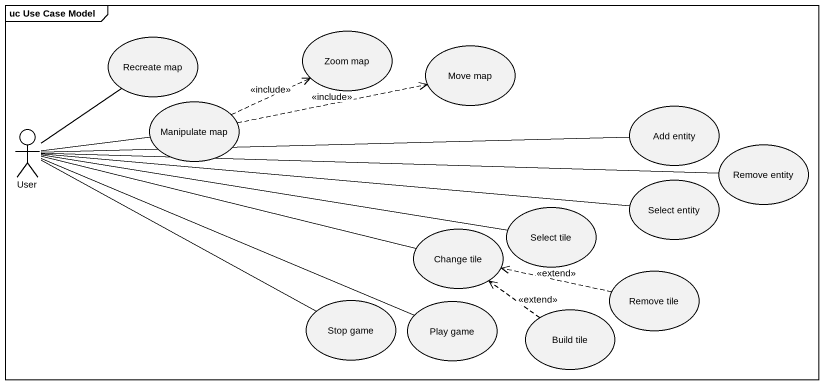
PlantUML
@startuml
mainframe uc Use Case Model
usecase "Recreate map" as Recreate_map
usecase "Zoom map" as Zoom_map
usecase "Move map" as Move_map
usecase "Manipulate map" as Manipulate_map
usecase "Add entity" as Add_entity
actor User
usecase "Remove entity" as Remove_entity
usecase "Select entity" as Select_entity
usecase "Change tile" as Change_tile
usecase "Select tile" as Select_tile
usecase "Remove tile" as Remove_tile
usecase "Stop game" as Stop_game
usecase "Play game" as Play_game
usecase "Build tile" as Build_tile
Manipulate_map .right.> Zoom_map : <<include>>
Manipulate_map .right.> Move_map : <<include>>
User -up- Recreate_map
User -right- Manipulate_map
User -right- Add_entity
User -right- Remove_entity
User -right- Select_entity
User -right- Change_tile
User -right- Select_tile
User -right- Stop_game
User -right- Play_game
Remove_tile .left.> Change_tile : <<extend>>
Build_tile .up.> Change_tile : <<extend>>
@enduml
